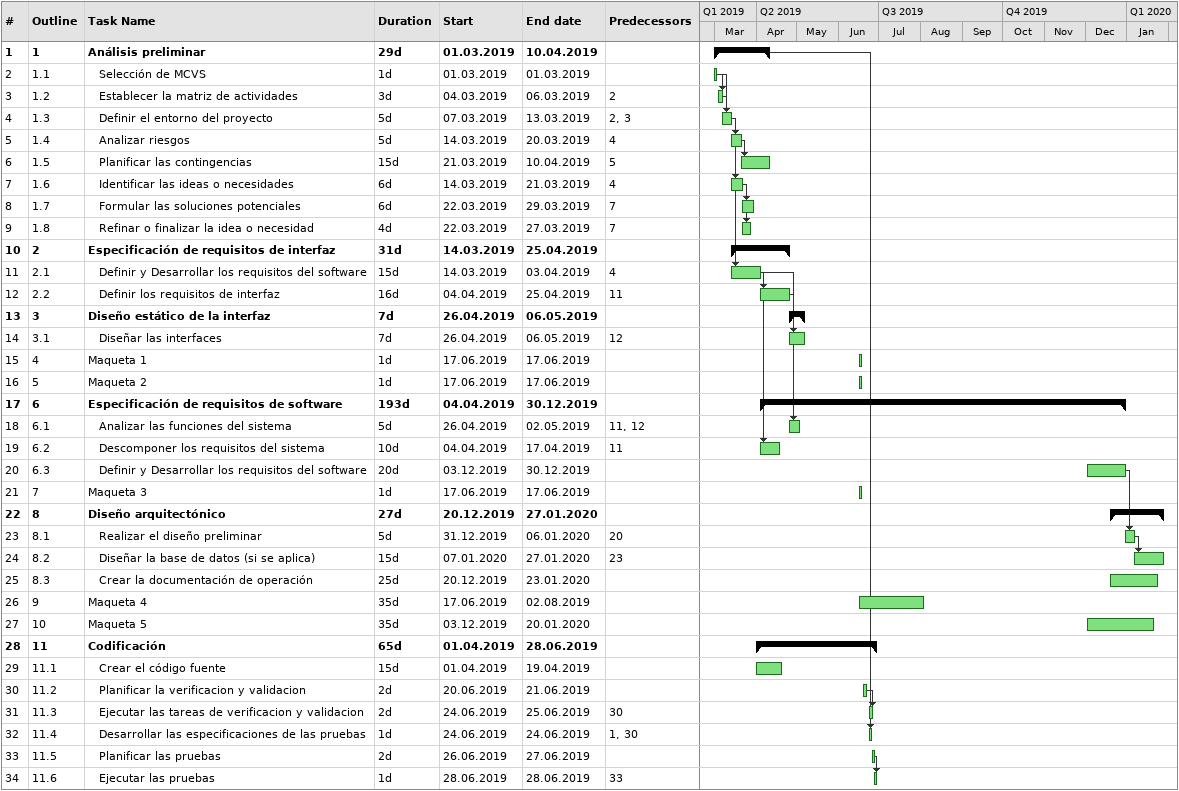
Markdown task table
| ID | WBS | Task | Duration | Start | Finish | Predecessors |
|---|---|---|---|---|---|---|
| 1 | 1 | **Análisis preliminar** | 29d | 2019-03-01 | 2019-04-10 |  |
| 2 | 1.1 | Selección de MCVS | 1d | 2019-03-01 | 2019-03-01 |  |
| 3 | 1.2 | Establecer la matriz de actividades | 3d | 2019-03-04 | 2019-03-06 | 2 |
| 4 | 1.3 | Definir el entorno del proyecto | 5d | 2019-03-07 | 2019-03-13 | 2, 3 |
| 5 | 1.4 | Analizar riesgos | 5d | 2019-03-14 | 2019-03-20 | 4 |
| 6 | 1.5 | Planificar las contingencias | 15d | 2019-03-21 | 2019-04-10 | 5 |
| 7 | 1.6 | Identificar las ideas o necesidades | 6d | 2019-03-14 | 2019-03-21 | 4 |
| 8 | 1.7 | Formular las soluciones potenciales | 6d | 2019-03-22 | 2019-03-29 | 7 |
| 9 | 1.8 | Refinar o finalizar la idea o necesidad | 4d | 2019-03-22 | 2019-03-27 | 7 |
| 10 | 2 | **Especificación de requisitos de interfaz** | 31d | 2019-03-14 | 2019-04-25 |  |
| 11 | 2.1 | Definir y Desarrollar los requisitos del software | 15d | 2019-03-14 | 2019-04-03 | 4 |
| 12 | 2.2 | Definir los requisitos de interfaz | 16d | 2019-04-04 | 2019-04-25 | 11 |
| 13 | 3 | **Diseño estático de la interfaz** | 7d | 2019-04-26 | 2019-05-06 |  |
| 14 | 3.1 | Diseñar las interfaces | 7d | 2019-04-26 | 2019-05-06 | 12 |
| 15 | 4 | Maqueta 1 | 1d | 2019-06-17 | 2019-06-17 |  |
| 16 | 5 | Maqueta 2 | 1d | 2019-06-17 | 2019-06-17 |  |
| 17 | 6 | **Especificación de requisitos de software** | 193d | 2019-04-04 | 2019-12-30 |  |
| 18 | 6.1 | Analizar las funciones del sistema | 5d | 2019-04-26 | 2019-05-02 | 11, 12 |
| 19 | 6.2 | Descomponer los requisitos del sistema | 10d | 2019-04-04 | 2019-04-17 | 11 |
| 20 | 6.3 | Definir y Desarrollar los requisitos del software | 20d | 2019-12-03 | 2019-12-30 |  |
| 21 | 7 | Maqueta 3 | 1d | 2019-06-17 | 2019-06-17 |  |
| 22 | 8 | **Diseño arquitectónico** | 27d | 2019-12-20 | 2020-01-27 |  |
| 23 | 8.1 | Realizar el diseño preliminar | 5d | 2019-12-31 | 2020-01-06 | 20 |
| 24 | 8.2 | Diseñar la base de datos (si se aplica) | 15d | 2020-01-07 | 2020-01-27 | 23 |
| 25 | 8.3 | Crear la documentación de operación | 25d | 2019-12-20 | 2020-01-23 |  |
| 26 | 9 | Maqueta 4 | 35d | 2019-06-17 | 2019-08-02 |  |
| 27 | 10 | Maqueta 5 | 35d | 2019-12-03 | 2020-01-20 |  |
| 28 | 11 | **Codificación** | 65d | 2019-04-01 | 2019-06-28 |  |
| 29 | 11.1 | Crear el código fuente | 15d | 2019-04-01 | 2019-04-19 |  |
| 30 | 11.2 | Planificar la verificacion y validacion | 2d | 2019-06-20 | 2019-06-21 |  |
| 31 | 11.3 | Ejecutar las tareas de verificacion y validacion | 2d | 2019-06-24 | 2019-06-25 | 30 |
| 32 | 11.4 | Desarrollar las especificaciones de las pruebas | 1d | 2019-06-24 | 2019-06-24 | 1, 30 |
| 33 | 11.5 | Planificar las pruebas | 2d | 2019-06-26 | 2019-06-27 |  |
| 34 | 11.6 | Ejecutar las pruebas | 1d | 2019-06-28 | 2019-06-28 | 33 |
